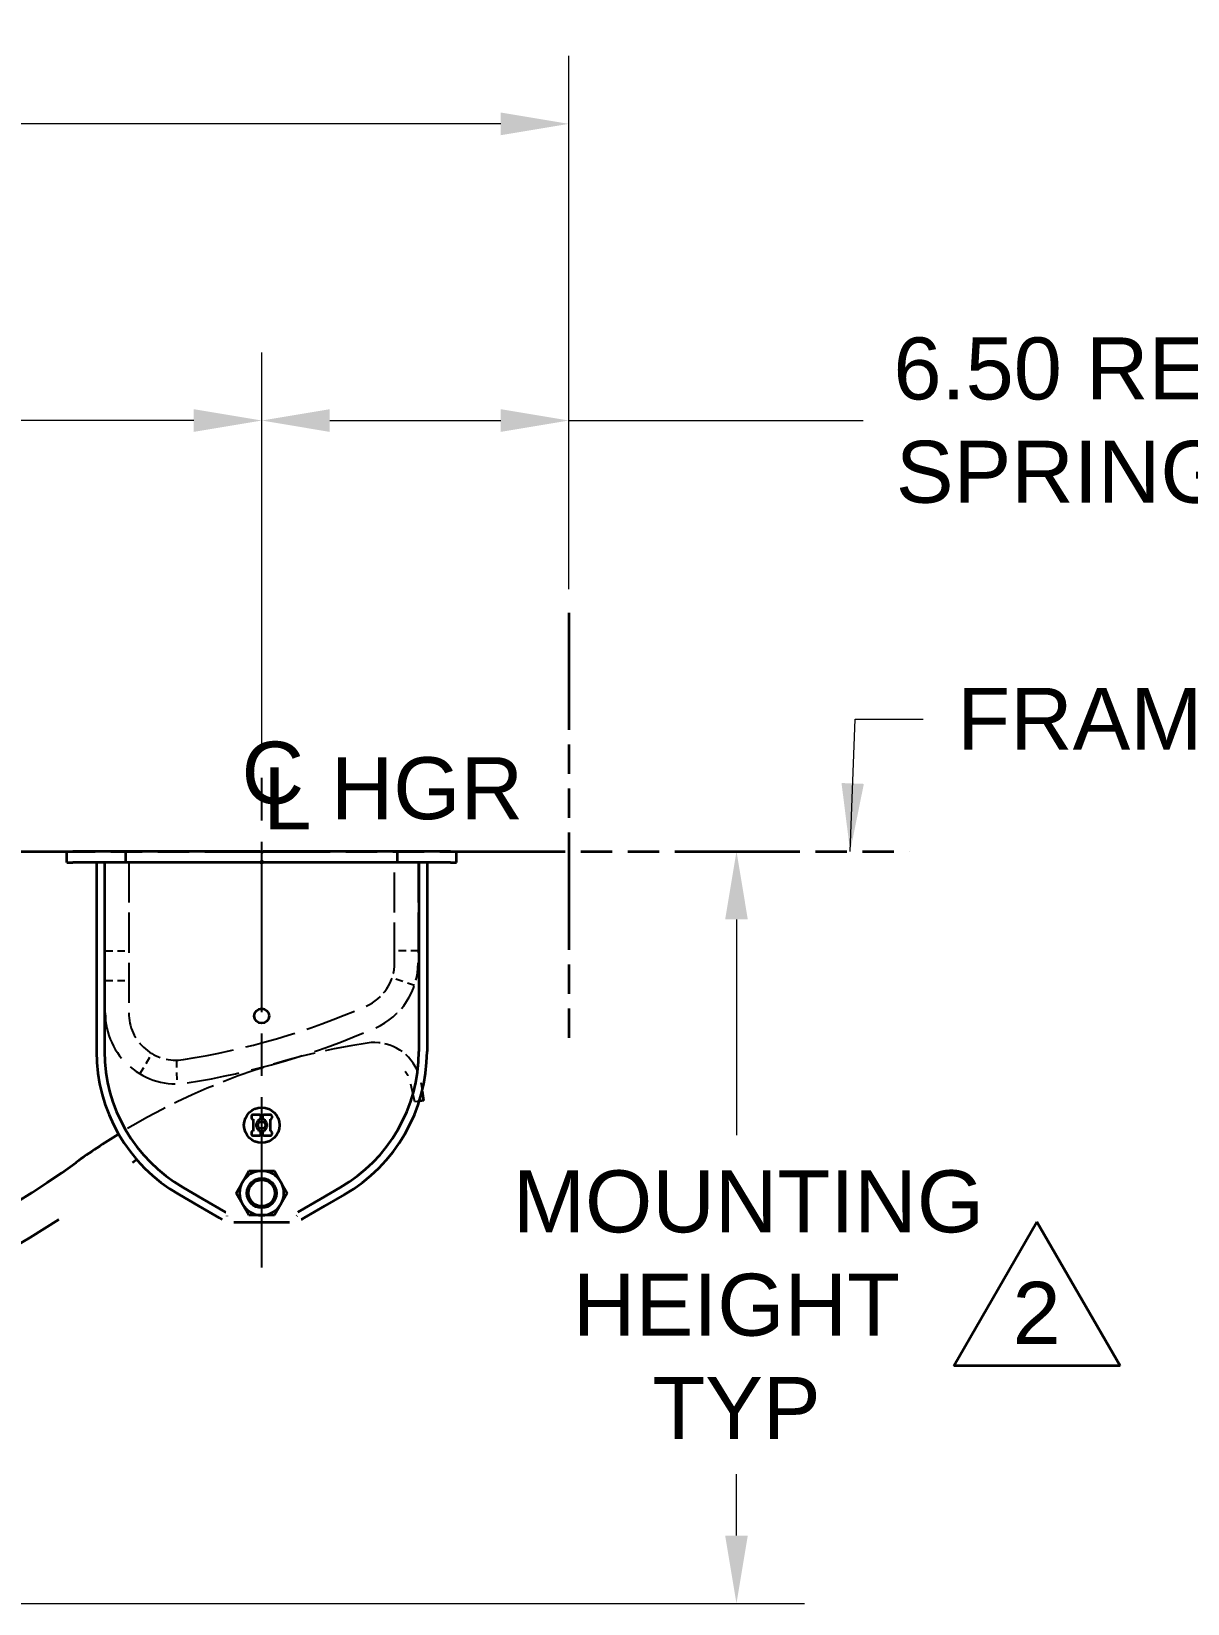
# Model space of a CAD drawing. Header units: inches. Extents: x 8 to 267, y 4 to 172.
# Drawn here: x 153.3 to 177.78, y 84.58 to 117.85 of the extents above; entities that cross this region are included whole.
import ezdxf
from ezdxf.enums import TextEntityAlignment as Align

# ---------------------------------------------------------------- set-up
doc = ezdxf.new("R2010")
doc.units = ezdxf.units.IN
doc.header["$LTSCALE"] = 8
doc.header["$MEASUREMENT"] = 0
for name, pattern in [('CHAIN', [0.7087, 0.4724, -0.0591, 0.1181, -0.0591]), ('DASHED', [0.2067, 0.1654, -0.0413]), ('DOUBLE_DASH_CHAIN', [1.2403, 0.6614, -0.0827, 0.1654, -0.0827, 0.1654, -0.0827])]:
    doc.linetypes.add(name, pattern=pattern)
for name, color, linetype, lineweight in [('Centerline(Hutchens)', 7, 'Continuous', 25), ('Dimensions(Hutchens)', 7, 'Continuous', 25), ('Hidden Edges(Hutchens)', 7, 'DASHED', 25), ('Phantom Lines(Hutchens)', 7, 'DOUBLE_DASH_CHAIN', 70), ('Sketch Geometry(Hutchens)', 7, 'Continuous', 35), ('Symbols(Hutchens)', 7, 'Continuous', 25), ('Visible Edges(Hutchens)', 7, 'Continuous', 35)]:
    doc.layers.add(name, color=color, linetype=linetype, lineweight=lineweight)
doc.styles.add('Hutchens .164', font='ARIAL.TTF')
doc.dimstyles.new('HUTCHENS STD DIM X.XX', dxfattribs={"dimscale": 8, "dimtxt": 0.164, "dimasz": 0.18, "dimexe": 0.18, "dimexo": 0.0625, "dimgap": 0.09, "dimtad": 0, "dimtih": 1, "dimtoh": 1, "dimrnd": 1e-08, "dimzin": 4, "dimdsep": 46, "dimtxsty": 'Hutchens .164', "dimcen": 0.09, "dimclrd": 211, "dimclre": 211, "dimclrt": 7, "dimadec": 0, "dimazin": 1, "dimtfac": 0.762195, "dimtofl": 0, "dimtmove": 0, "dimatfit": 3, "dimfxl": 0, "dimtolj": 1, "dimtzin": 0, "dimlwd": 9, "dimlwe": 9, "dimarcsym": 0})
doc.dimstyles.new('HUTCHENS STD DIM X.XX$7', dxfattribs={"dimscale": 8, "dimtxt": 0.164, "dimasz": 0.18, "dimexe": 0.18, "dimexo": 0.0625, "dimgap": 0.09, "dimtad": 0, "dimtih": 1, "dimtoh": 1, "dimrnd": 1e-08, "dimzin": 4, "dimdsep": 46, "dimtxsty": 'Hutchens .164', "dimcen": 0.09, "dimclrd": 7, "dimclre": 211, "dimclrt": 7, "dimadec": 0, "dimazin": 1, "dimtfac": 0.762195, "dimtofl": 0, "dimtmove": 0, "dimatfit": 3, "dimfxl": 0, "dimtolj": 1, "dimtzin": 0, "dimlwd": 9, "dimlwe": 9, "dimarcsym": 0})

# ---------------------------------------------------------------- blocks, each defined once
blk = doc.blocks.new('CL HGR')
at = {"layer": 'Symbols(Hutchens)', "color": 7, "char_height": 0.164, "attachment_point": 5, "style": 'Hutchens .164'}
for s, insert in [('C', (0.0294, -0.0028)), ('L', (0.068, -0.0698)), ('HGR', (0.4373, -0.044))]:
    blk.add_mtext(s, dxfattribs=dict(at, insert=insert))
blk = doc.blocks.new('*D39')
at = {"layer": 'Defpoints', "color": 0, "linetype": 'Continuous'}
for p in [(14.867, 115.898), (164.68, 105.55), (14.867, 91.578)]:
    blk.add_point(p, dxfattribs=at)
at = {"layer": 'Dimensions(Hutchens)', "color": 211, "linetype": 'Continuous', "lineweight": 9}
for p, q in [((14.867, 92.078), (14.867, 117.338)), ((164.68, 106.05), (164.68, 117.338)), ((16.307, 115.898), (86.55, 115.898)), ((163.24, 115.898), (93.06, 115.898))]:
    blk.add_line(p, q, dxfattribs=at)
at = {"layer": 'Dimensions(Hutchens)', "color": 211, "linetype": 'Continuous'}
for points in [[(16.307, 116.138), (16.307, 115.658), (14.867, 115.898)], [(163.24, 116.138), (163.24, 115.658), (164.68, 115.898)]]:
    blk.add_solid(points, dxfattribs=at)
at = {"layer": 'Dimensions(Hutchens)', "color": 7, "linetype": 'Continuous', "lineweight": 9, "insert": (89.805, 115.898), "char_height": 1.312, "attachment_point": 5, "style": 'Hutchens .164'}
blk.add_mtext('\\A1;149.81{\\PREF}', dxfattribs=at)
blk = doc.blocks.new('*D51')
at = {"layer": 'Defpoints', "color": 0, "linetype": 'Continuous'}
for p in [(168.231, 100.497), (139.045, 84.577), (168.231, 84.577)]:
    blk.add_point(p, dxfattribs=at)
at = {"layer": 'Dimensions(Hutchens)', "color": 211, "linetype": 'Continuous', "lineweight": 9}
for p, q in [((168.231, 99.057), (168.231, 94.489)), ((168.231, 86.017), (168.231, 87.318)), ((139.545, 84.577), (169.671, 84.577))]:
    blk.add_line(p, q, dxfattribs=at)
at = {"layer": 'Dimensions(Hutchens)', "color": 211, "linetype": 'Continuous'}
for points in [[(167.991, 99.057), (168.471, 99.057), (168.231, 100.497)], [(167.991, 86.017), (168.471, 86.017), (168.231, 84.577)]]:
    blk.add_solid(points, dxfattribs=at)
at = {"layer": 'Dimensions(Hutchens)', "color": 7, "linetype": 'Continuous', "lineweight": 9, "insert": (168.231, 90.903), "char_height": 1.312, "attachment_point": 5, "style": 'Hutchens .164'}
blk.add_mtext('\\A1; MOUNTING\\PHEIGHT\\PTYP', dxfattribs=at)
blk = doc.blocks.new('FLAG')
at = {"layer": 'Sketch Geometry(Hutchens)'}
for p, q in [((-0.22, -0.1905), (0, 0.1905)), ((0, 0.1905), (0.22, -0.1905)), ((0.22, -0.1905), (-0.22, -0.1905))]:
    blk.add_line(p, q, dxfattribs=at)
at = {"layer": 'Symbols(Hutchens)', "color": 7, "style": 'Hutchens .164'}
blk.add_attdef('NO:', text='', height=0.164, dxfattribs=at).set_placement((-0.0034, -0.0497), align=Align.MIDDLE_CENTER)
blk = doc.blocks.new('*D55')
at = {"layer": 'Defpoints', "color": 0, "linetype": 'Continuous'}
for p in [(158.18, 109.618), (158.18, 102.178), (114.68, 102.056)]:
    blk.add_point(p, dxfattribs=at)
at = {"layer": 'Dimensions(Hutchens)', "color": 211, "linetype": 'Continuous', "lineweight": 9}
for p, q in [((114.68, 102.556), (114.68, 111.058)), ((158.18, 102.678), (158.18, 111.058)), ((116.12, 109.618), (133.472, 109.618)), ((156.74, 109.618), (139.387, 109.618))]:
    blk.add_line(p, q, dxfattribs=at)
at = {"layer": 'Dimensions(Hutchens)', "color": 211, "linetype": 'Continuous'}
for points in [[(116.12, 109.858), (116.12, 109.378), (114.68, 109.618)], [(156.74, 109.858), (156.74, 109.378), (158.18, 109.618)]]:
    blk.add_solid(points, dxfattribs=at)
at = {"layer": 'Dimensions(Hutchens)', "color": 7, "linetype": 'Continuous', "lineweight": 9, "insert": (136.43, 109.618), "char_height": 1.312, "attachment_point": 5, "style": 'Hutchens .164'}
blk.add_mtext('\\A1;43.50', dxfattribs=at)
blk = doc.blocks.new('*D56')
at = {"layer": 'Defpoints', "color": 0, "linetype": 'Continuous'}
for p in [(164.68, 109.618), (164.68, 105.55), (158.18, 102.178)]:
    blk.add_point(p, dxfattribs=at)
at = {"layer": 'Dimensions(Hutchens)', "color": 211, "linetype": 'Continuous', "lineweight": 9}
for p, q in [((158.18, 102.678), (158.18, 111.058)), ((164.68, 106.05), (164.68, 111.058)), ((159.62, 109.618), (163.24, 109.618)), ((164.68, 109.618), (170.915, 109.618))]:
    blk.add_line(p, q, dxfattribs=at)
at = {"layer": 'Dimensions(Hutchens)', "color": 211, "linetype": 'Continuous'}
for points in [[(159.62, 109.858), (159.62, 109.378), (158.18, 109.618)], [(163.24, 109.858), (163.24, 109.378), (164.68, 109.618)]]:
    blk.add_solid(points, dxfattribs=at)
at = {"layer": 'Dimensions(Hutchens)', "color": 7, "linetype": 'Continuous', "lineweight": 9, "insert": (180.973, 109.618), "char_height": 1.312, "attachment_point": 5, "style": 'Hutchens .164'}
blk.add_mtext('\\A1;6.50{ RECOMMENDED\\PSPRING CLEARANCE}', dxfattribs=at)

msp = doc.modelspace()

# ---------------------------------------------------------------- linework, layer by layer
at = {"layer": 'Centerline(Hutchens)', "linetype": 'CHAIN', "ltscale": 0.954115}
msp.add_line((158.1796, 91.6872), (158.1796, 102.178), dxfattribs=at)
at = {"layer": 'Hidden Edges(Hutchens)', "ltscale": 0.642537}
for p, q in [((154.8671, 97.0776), (154.8671, 100.2651)), ((155.3671, 100.2651), (155.3671, 97.0776)), ((160.9921, 98.1401), (160.9921, 100.2651)), ((161.4921, 100.2651), (161.4921, 98.1401))]:
    msp.add_line(p, q, dxfattribs=at)
at = {"layer": 'Hidden Edges(Hutchens)', "ltscale": 0.118944}
for p, q in [((154.8671, 98.3901), (155.3671, 98.3901)), ((161.4921, 98.3901), (160.9921, 98.3901)), ((154.8671, 97.7651), (155.3671, 97.7651)), ((161.4128, 97.6586), (160.9392, 97.8191)), ((155.6011, 95.7879), (155.8564, 96.2178)), ((156.3758, 96.0776), (156.3801, 95.5776))]:
    msp.add_line(p, q, dxfattribs=at)
at = {"layer": 'Hidden Edges(Hutchens)', "ltscale": 0.001489}
msp.add_line((161.3384, 95.5685), (161.3374, 95.5723), dxfattribs=at)
at = {"layer": 'Hidden Edges(Hutchens)', "ltscale": 0.298367}
msp.add_line((161.4193, 95.1964), (161.3384, 95.5685), dxfattribs=at)
at = {"layer": 'Hidden Edges(Hutchens)', "ltscale": 0.084115}
msp.add_line((161.55, 95.6043), (161.5771, 95.4243), dxfattribs=at)
at = {"layer": 'Hidden Edges(Hutchens)', "ltscale": 0.023474}
msp.add_line((161.5172, 95.2111), (161.4193, 95.1964), dxfattribs=at)
at = {"layer": 'Hidden Edges(Hutchens)', "ltscale": 0.771961, "flags": 128}
msp.add_lwpolyline([(161.2699, 95.7554), (161.2172, 95.8422)], dxfattribs=at)
at = {"layer": 'Hidden Edges(Hutchens)', "ltscale": 0.101731, "flags": 128}
msp.add_lwpolyline([(161.469, 95.8723), (161.4743, 95.8607)], dxfattribs=at)
at = {"layer": 'Hidden Edges(Hutchens)', "ltscale": 0.089693, "flags": 128}
msp.add_lwpolyline([(161.2699, 95.7554), (161.273, 95.7495)], dxfattribs=at)
at = {"layer": 'Hidden Edges(Hutchens)', "ltscale": 0.275691}
msp.add_arc((159.9921, 98.1401), 1, 293.63086, 0, dxfattribs=at)
at = {"layer": 'Hidden Edges(Hutchens)', "ltscale": 0.413586}
msp.add_arc((159.9921, 98.1401), 1.5, 293.63086, 0, dxfattribs=at)
at = {"layer": 'Hidden Edges(Hutchens)', "ltscale": 0.814862}
msp.add_arc((154.0296, 111.7678), 15.875, 279.04122, 293.63086, dxfattribs=at)
at = {"layer": 'Hidden Edges(Hutchens)', "ltscale": 0.784015}
msp.add_arc((156.3671, 97.0776), 1.5, 180, 279.04122, dxfattribs=at)
at = {"layer": 'Hidden Edges(Hutchens)', "ltscale": 0.411456}
msp.add_arc((156.3671, 97.0776), 1, 180, 279.04122, dxfattribs=at)
at = {"layer": 'Hidden Edges(Hutchens)', "ltscale": 0.840527}
msp.add_arc((154.0296, 111.7678), 16.375, 279.04122, 293.63086, dxfattribs=at)
at = {"layer": 'Hidden Edges(Hutchens)', "ltscale": 0.682576}
msp.add_arc((162.501, 82.5668), 14.03, 98.55917, 121.60628, dxfattribs=at)
at = {"layer": 'Hidden Edges(Hutchens)', "ltscale": 0.306081}
msp.add_arc((160.5618, 95.4516), 1, 24.87628, 98.55888, dxfattribs=at)
at = {"layer": 'Phantom Lines(Hutchens)', "lineweight": 35, "ltscale": 0.469042}
msp.add_line((164.6796, 105.5495), (164.6796, 96.2415), dxfattribs=at)
at = {"layer": 'Phantom Lines(Hutchens)', "lineweight": 35, "ltscale": 0.501139}
msp.add_line((12.7748, 100.4971), (171.895, 100.4971), dxfattribs=at)
at = {"layer": 'Visible Edges(Hutchens)'}
for p, q in [((154.0546, 100.4971), (154.1796, 100.4971)), ((154.0546, 100.2651), (154.0546, 100.4971)), ((154.0546, 100.2651), (154.1796, 100.2651)), ((155.3046, 100.4971), (154.1796, 100.4971)), ((155.3046, 100.2651), (154.1796, 100.2651)), ((154.6796, 100.2651), (154.6796, 96.2651)), ((154.8526, 100.2651), (154.8526, 96.2651)), ((155.6796, 100.4971), (155.3046, 100.4971)), ((155.3046, 100.2651), (155.3046, 100.4971)), ((155.6796, 100.2651), (155.3046, 100.2651)), ((158.1484, 100.4971), (155.6796, 100.4971)), ((158.1484, 100.2651), (155.6796, 100.2651)), ((158.1796, 100.4658), (158.1484, 100.4971)), ((158.1484, 100.4971), (158.2109, 100.4971)), ((158.1484, 100.2651), (158.1796, 100.2963)), ((158.1484, 100.2651), (158.2109, 100.2651)), ((158.2109, 100.4971), (158.1796, 100.4658)), ((158.1796, 100.2963), (158.2109, 100.2651)), ((160.6796, 100.4971), (158.2109, 100.4971)), ((160.6796, 100.2651), (158.2109, 100.2651)), ((161.0546, 100.4971), (160.6796, 100.4971)), ((161.0546, 100.2651), (160.6796, 100.2651)), ((162.1796, 100.4971), (161.0546, 100.4971)), ((161.0546, 100.2651), (161.0546, 100.4971)), ((162.1796, 100.2651), (161.0546, 100.2651)), ((161.5066, 100.2651), (161.5066, 96.2651)), ((161.6796, 100.2651), (161.6796, 96.2651)), ((162.1796, 100.4971), (162.3046, 100.4971)), ((162.1796, 100.2651), (162.3046, 100.2651)), ((162.3046, 100.2651), (162.3046, 100.4971)), ((161.6072, 95.2247), (161.5172, 95.2111)), ((161.5771, 95.4243), (161.6072, 95.2247)), ((157.9609, 94.8901), (157.9609, 94.8588)), ((158.1328, 94.9213), (157.9921, 94.9213)), ((158.164, 94.8588), (158.164, 94.8901)), ((158.1953, 94.8901), (158.1953, 94.8588)), ((158.3671, 94.9213), (158.2265, 94.9213)), ((158.3984, 94.8588), (158.3984, 94.8901)), ((157.9609, 94.5463), (157.9609, 94.5151)), ((157.9921, 94.8276), (157.9969, 94.8276)), ((157.9969, 94.5776), (157.9921, 94.5776)), ((157.9969, 94.8276), (157.9969, 94.5776)), ((158.1219, 94.8276), (158.1328, 94.8276)), ((158.1219, 94.8211), (158.1219, 94.8276)), ((158.1219, 94.5776), (158.1219, 94.584)), ((158.1328, 94.5776), (158.1219, 94.5776)), ((158.164, 94.5151), (158.164, 94.5463)), ((158.1953, 94.5463), (158.1953, 94.5151)), ((158.2265, 94.8276), (158.2374, 94.8276)), ((158.2374, 94.5776), (158.2265, 94.5776)), ((158.2374, 94.8276), (158.2374, 94.8211)), ((158.2374, 94.584), (158.2374, 94.5776)), ((158.3624, 94.8276), (158.3671, 94.8276)), ((158.3624, 94.5776), (158.3624, 94.8276)), ((158.3671, 94.5776), (158.3624, 94.5776)), ((158.3984, 94.5151), (158.3984, 94.5463)), ((157.9921, 94.4838), (158.1328, 94.4838)), ((158.2265, 94.4838), (158.3671, 94.4838)), ((157.7735, 93.4996), (157.9089, 93.7341)), ((157.9089, 93.7341), (158.1796, 93.7341)), ((158.1796, 93.7341), (158.4504, 93.7341)), ((158.4504, 93.7341), (158.5858, 93.4996)), ((156.4296, 93.234), (156.8408, 92.9966)), ((156.5161, 93.3838), (156.9273, 93.1464)), ((157.6381, 93.2651), (157.7735, 93.4996)), ((157.7735, 93.0306), (157.6381, 93.2651)), ((158.5858, 93.4996), (158.7212, 93.2651)), ((158.7212, 93.2651), (158.5858, 93.0306)), ((159.8431, 93.3838), (159.432, 93.1464)), ((159.9296, 93.234), (159.5185, 92.9966)), ((156.8408, 92.9966), (157.2796, 92.7432)), ((156.9273, 93.1464), (157.4151, 92.8648)), ((157.9089, 92.7961), (157.7735, 93.0306)), ((158.5858, 93.0306), (158.4504, 92.7961)), ((159.432, 93.1464), (158.9441, 92.8648)), ((159.5185, 92.9966), (159.0796, 92.7432)), ((157.2796, 92.7432), (157.339, 92.709)), ((157.339, 92.709), (157.3423, 92.7071)), ((158.767, 92.6401), (157.5923, 92.6401)), ((158.1796, 92.7961), (157.9089, 92.7961)), ((158.4504, 92.7961), (158.1796, 92.7961)), ((159.0203, 92.709), (159.017, 92.7071)), ((159.0796, 92.7432), (159.0203, 92.709))]:
    msp.add_line(p, q, dxfattribs=at)
at = {"layer": 'Visible Edges(Hutchens)', "flags": 128}
for points in [[(155.5348, 93.9728), (155.4421, 93.9064)], [(157.4151, 92.8648), (157.4172, 92.8612)], [(158.9441, 92.8648), (158.9421, 92.8612)], [(157.3423, 92.7071), (157.3458, 92.7051)], [(157.4386, 92.7872), (157.4402, 92.78)], [(158.9207, 92.7872), (158.9191, 92.78)], [(159.017, 92.7071), (159.0135, 92.7051)]]:
    msp.add_lwpolyline(points, dxfattribs=at)
at = {"layer": 'Visible Edges(Hutchens)'}
for centre, radius in [((158.1796, 97.0151), 0.1563), ((158.1796, 94.7026), 0.375), ((158.1796, 94.7026), 0.0781), ((158.1796, 93.2651), 0.3126), ((158.1796, 93.2651), 0.3125), ((158.1796, 93.2651), 0.28)]:
    msp.add_circle(centre, radius, dxfattribs=at)
for centre, radius, start, end in [((158.1796, 96.2651), 3.5, 180, 240), ((158.1796, 96.2651), 3.327, 180, 240), ((158.1796, 96.2651), 3.327, 300, 0), ((158.1796, 96.2651), 3.5, 300, 0), ((157.9921, 94.8901), 0.0312, 90, 180), ((157.9921, 94.8588), 0.0313, 180, 270), ((158.1328, 94.8901), 0.0312, 0, 90), ((158.1328, 94.8588), 0.0312, 270, 0), ((158.2265, 94.8901), 0.0312, 90, 180), ((158.2265, 94.8588), 0.0312, 180, 270), ((158.3671, 94.8901), 0.0313, 0, 90), ((158.3671, 94.8588), 0.0312, 270, 0), ((162.501, 82.5668), 14.03, 121.60628, 126.01567), ((157.9921, 94.5463), 0.0312, 90, 180), ((157.9921, 94.5151), 0.0313, 180, 270), ((158.1796, 94.7026), 0.117, 126.89406, 233.10594), ((158.0906, 94.8211), 0.0312, 306.89406, 0), ((158.0906, 94.584), 0.0312, 0, 53.10594), ((158.1328, 94.5463), 0.0312, 0, 90), ((158.1328, 94.5151), 0.0312, 270, 0), ((158.2265, 94.5463), 0.0312, 90, 180), ((158.2265, 94.5151), 0.0312, 180, 270), ((158.2686, 94.8211), 0.0312, 180, 233.10594), ((158.2686, 94.584), 0.0312, 126.89406, 180), ((158.1796, 94.7026), 0.117, 306.89406, 53.10594), ((158.3671, 94.5463), 0.0313, 0, 90), ((158.3671, 94.5151), 0.0312, 270, 0), ((143.2176, 109.0929), 18.7646, 269.59605, 306.01569), ((158.1796, 93.2651), 0.469, 90, 150), ((158.1796, 93.2651), 0.469, 30, 90), ((158.1796, 93.2651), 0.469, 150, 210), ((158.1796, 93.2651), 0.469, 330, 30), ((158.1796, 93.2651), 0.469, 210, 270), ((158.1796, 93.2651), 0.469, 270, 330), ((143.2176, 109.0929), 19.5526, 269.59605, 303.06086)]:
    msp.add_arc(centre, radius, start, end, dxfattribs=at)

# ---------------------------------------------------------------- block references
at = {"xscale": 8, "yscale": 8, "zscale": 8}
msp.add_blockref('CL HGR', (158.1796, 102.178), dxfattribs=at)
ref = msp.add_blockref('FLAG', (174.5903, 91.1303), dxfattribs=dict(xscale=8, yscale=8, zscale=8))
ref.add_attrib('NO:_001', '2', (174.0749, 90.0741), dxfattribs={"layer": 'Symbols(Hutchens)', "color": 7, "height": 1.312, "style": 'Hutchens .164'})

# ---------------------------------------------------------------- texts
at = {"layer": 'Symbols(Hutchens)', "color": 7, "insert": (179.6235, 103.2944), "char_height": 1.312, "width": 13.443999, "attachment_point": 5, "style": 'Hutchens .164'}
msp.add_mtext('{FRAME DATUM}', dxfattribs=at)

# ---------------------------------------------------------------- dimensions: what is measured, and where the dimension line sits
at = {"layer": 'Dimensions(Hutchens)', "color": 211, "linetype": 'Continuous', "lineweight": 9}
for base, p1, p2, text, override, picture, middle in [((14.8671, 115.8976), (164.6796, 105.5495), (14.8671, 91.5776), '<>{\\PREF}', {"dimtih": 0, "dimtoh": 0, "dimdec": 2, "dimtp": 0, "dimtm": 0, "dimtdec": 2, "dimatfit": 1}, '*D39', (89.8046, 115.8976)), ((164.6796, 109.6181), (158.1796, 102.178), (164.6796, 105.5495), '<>{ RECOMMENDED\\PSPRING CLEARANCE}', {"dimtih": 0, "dimtoh": 0, "dimdec": 2, "dimtp": 0, "dimtm": 0, "dimtdec": 2, "dimatfit": 2}, '*D56', (180.9726, 109.6181))]:
    dim = msp.add_linear_dim(base=base, p1=p1, p2=p2, text=text, dimstyle='HUTCHENS STD DIM X.XX', override=override, dxfattribs=at)
    dim.commit()
    dim.dimension.update_dxf_attribs({"geometry": picture, "text_midpoint": middle, "dimtype": 160})
dim = msp.add_linear_dim(base=(158.1796, 109.6181), p1=(114.6796, 102.0561), p2=(158.1796, 102.178), dimstyle='HUTCHENS STD DIM X.XX', override={"dimtih": 0, "dimtoh": 0, "dimdec": 2, "dimtp": 0, "dimtm": 0, "dimtdec": 2, "dimatfit": 1}, dxfattribs=at)
dim.commit()
dim.dimension.update_dxf_attribs({"geometry": '*D55', "text_midpoint": (136.4296, 109.6181), "dimtype": 160})
dim = msp.add_linear_dim(base=(168.2314, 84.5767), p1=(168.2314, 100.4971), p2=(139.0447, 84.5767), angle=270, text=' MOUNTING\\PHEIGHT\\PTYP', dimstyle='HUTCHENS STD DIM X.XX', override={"dimdec": 2, "dimse1": 1, "dimtp": 0, "dimtm": 0, "dimtdec": 2, "dimatfit": 1}, dxfattribs=at)
dim.commit()
dim.dimension.update_dxf_attribs({"geometry": '*D51', "text_midpoint": (168.2314, 90.903), "dimtype": 160})

# ---------------------------------------------------------------- leaders
at = {"layer": 'Symbols(Hutchens)', "color": 7, "linetype": 'Continuous', "lineweight": 9, "annotation_type": 0, "has_hookline": 1, "hookline_direction": 0, "text_width": 13.1513}
msp.add_leader([(170.6372, 100.4971), (170.7415, 103.2944), (172.1815, 103.2944)], dimstyle='HUTCHENS STD DIM X.XX$7', override={"dimtad": 0}, dxfattribs=at)

doc.saveas('drawing.dxf')
